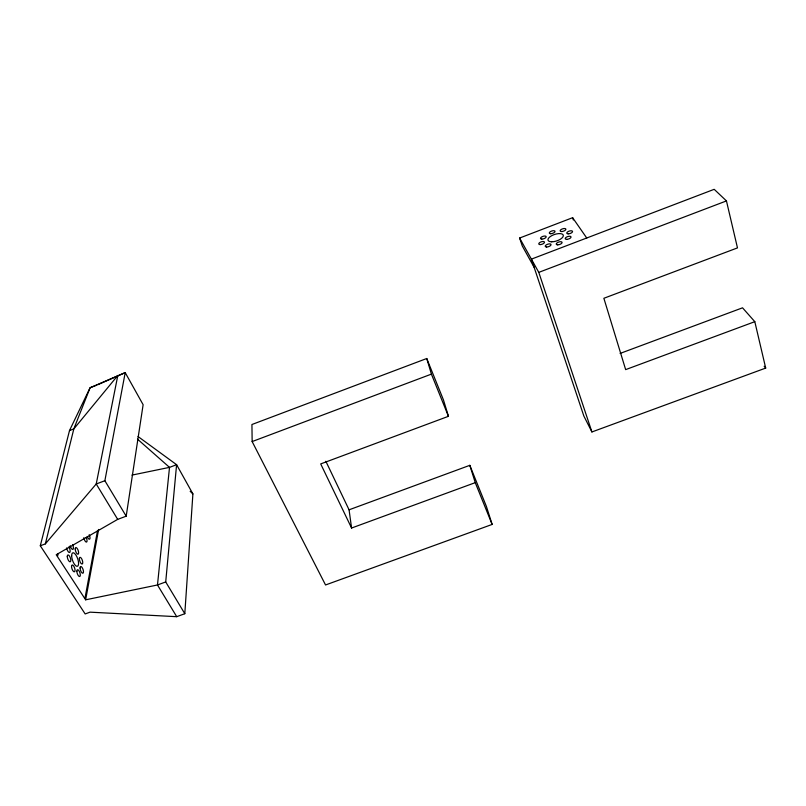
<?xml version="1.0" encoding="UTF-8"?>
<svg xmlns="http://www.w3.org/2000/svg" width="806" height="806" viewBox="0 0 806 806"><rect width="100%" height="100%" fill="white"/><g stroke="black" fill="none" stroke-linecap="round" stroke-linejoin="round"><path stroke-width="1.21" d="M131.962 475.107L169.512 467.369L176.595 464.699L165.714 581.942L157.482 584.975L85.638 599.815L56.229 554.74L117.686 519.366L126.189 516.183L143.125 404.713L125.212 372.624L90.091 387.736L69.507 430.555L40.3 545.773L85.164 613.94L90.04 612.157L176.716 616.681L184.806 613.719L192.896 493.907L176.595 464.699L138.038 436.53M85.638 599.815L98.624 529.461M84.983 598.213L97.566 530.408M126.189 516.183L104.871 480.719L125.212 372.624L97.848 384.684M57.558 556.18L58.113 553.732M40.3 545.773L45.348 543.889L73.83 428.903L90.091 387.736L96.71 385.187M45.348 543.889L96.226 483.983L104.871 480.719M534.126 267.3L522.268 245.951L519.608 238.042L572.623 217.691L586.738 238.002M69.507 430.555L73.83 428.903L117.817 375.465L96.226 483.983L117.686 519.366M519.608 238.042L538.791 272.368L726.448 200.916L737.48 247.895L603.865 298.28L625.658 369.622L754.809 321.675L765.7 368.08L591.916 431.956L583.846 416.027L531.396 259.139L714.197 189.319L726.448 200.916M351.577 528.031L320.697 463.913L448.448 416.309L443.481 399.998L426.747 358.509L251.935 424.51L252.147 441.567L325.543 584.975L492.134 524.434L486.431 506.531L469.817 465.324L349.069 509.815L351.577 528.031L475.258 482.643L469.817 465.324M252.147 441.567L431.401 374.125L426.747 358.509M620.106 353.431L742.538 307.821L754.809 321.675M137.504 439.139L169.512 467.369L157.482 584.975L176.716 616.681M190.176 491.297L192.896 493.907M764.169 366.246L765.7 368.08M165.714 581.942L184.806 613.719M325.856 461.284L349.069 509.815M431.401 374.125L448.448 416.309M475.258 482.643L492.134 524.434M538.791 272.368L591.916 431.956M572.623 217.691L573.338 219.978M72.57 544.644A3.546 1.35 70.6 0 1 72.903 549.38A3.546 1.35 70.6 0 1 70.182 545.712M68.873 546.921A3.577 1.37 70.7 0 1 70.142 551.304A3.577 1.37 70.7 0 1 68.53 552.029A3.577 1.37 70.7 0 1 66.697 547.899M89.194 534.71A3.395 1.239 70.5 0 1 89.708 539.113A3.395 1.239 70.5 0 1 87.27 536.524M86.212 537.511A3.425 1.259 70.5 0 1 86.423 542.095A3.425 1.259 70.5 0 1 83.824 537.683M568.19 233.841A3.022 1.28 -18.1 0 0 572.562 231.544A3.022 1.28 -18.1 0 0 568.22 231.524A3.022 1.28 -18.1 0 0 568.19 233.841M566.648 239.352A3.043 1.3 -18.1 0 0 571.041 237.045A3.043 1.3 -18.1 0 0 566.668 237.004A3.043 1.3 -18.1 0 0 566.648 239.352M557.671 244.843A3.053 1.31 -18.3 0 0 562.094 242.515A3.053 1.31 -18.3 0 0 557.732 242.465A3.053 1.31 -18.3 0 0 557.671 244.843M541.854 239.09A2.982 1.259 -18.7 0 0 546.196 236.813A2.982 1.259 -18.7 0 0 541.975 236.773A2.982 1.259 -18.7 0 0 541.854 239.09M540.121 244.591A3.002 1.28 -18.7 0 0 544.493 242.294A3.002 1.28 -18.7 0 0 540.252 242.243A3.002 1.28 -18.7 0 0 540.121 244.591M561.55 231.544A3.002 1.259 -18.2 0 0 565.883 229.267A3.002 1.259 -18.2 0 0 561.591 229.257A3.002 1.259 -18.2 0 0 561.55 231.544M550.689 233.72A2.982 1.249 -18.5 0 0 555.022 231.453A2.982 1.249 -18.5 0 0 550.78 231.433A2.982 1.249 -18.5 0 0 550.689 233.72M551.707 241.8A8.04 3.405 -18.4 0 0 563.344 235.674A8.04 3.405 -18.4 0 0 551.858 235.604A8.04 3.405 -18.4 0 0 551.707 241.8M546.629 247.009A3.033 1.3 -18.6 0 0 551.042 244.692A3.033 1.3 -18.6 0 0 546.73 244.631A3.033 1.3 -18.6 0 0 546.629 247.009M71.653 555.697A7.123 2.71 70.9 0 0 76.852 566.316A7.123 2.71 70.9 0 0 76.832 556.624A7.123 2.71 70.9 0 0 71.653 555.697M75.21 548.936A3.526 1.33 70.8 0 0 77.779 554.216A3.526 1.33 70.8 0 0 77.769 549.46A3.526 1.33 70.8 0 0 75.21 548.936M76.852 571.212A3.577 1.37 71.3 0 0 79.462 576.532A3.577 1.37 71.3 0 0 79.441 571.625A3.577 1.37 71.3 0 0 76.852 571.212M80.066 567.968A3.546 1.34 71.2 0 0 82.645 573.237A3.546 1.34 71.2 0 0 82.615 568.391A3.546 1.34 71.2 0 0 80.066 567.968M71.543 566.457A3.607 1.39 71.1 0 0 74.172 571.827A3.607 1.39 71.1 0 0 74.172 566.9A3.607 1.39 71.1 0 0 71.543 566.457M67.281 556.422A3.607 1.39 70.9 0 0 69.921 561.802A3.607 1.39 70.9 0 0 69.941 556.906A3.607 1.39 70.9 0 0 67.281 556.422M79.361 558.76A3.526 1.33 71 0 0 81.93 564.019A3.526 1.33 71 0 0 81.9 559.233A3.526 1.33 71 0 0 79.361 558.76"/></g></svg>
